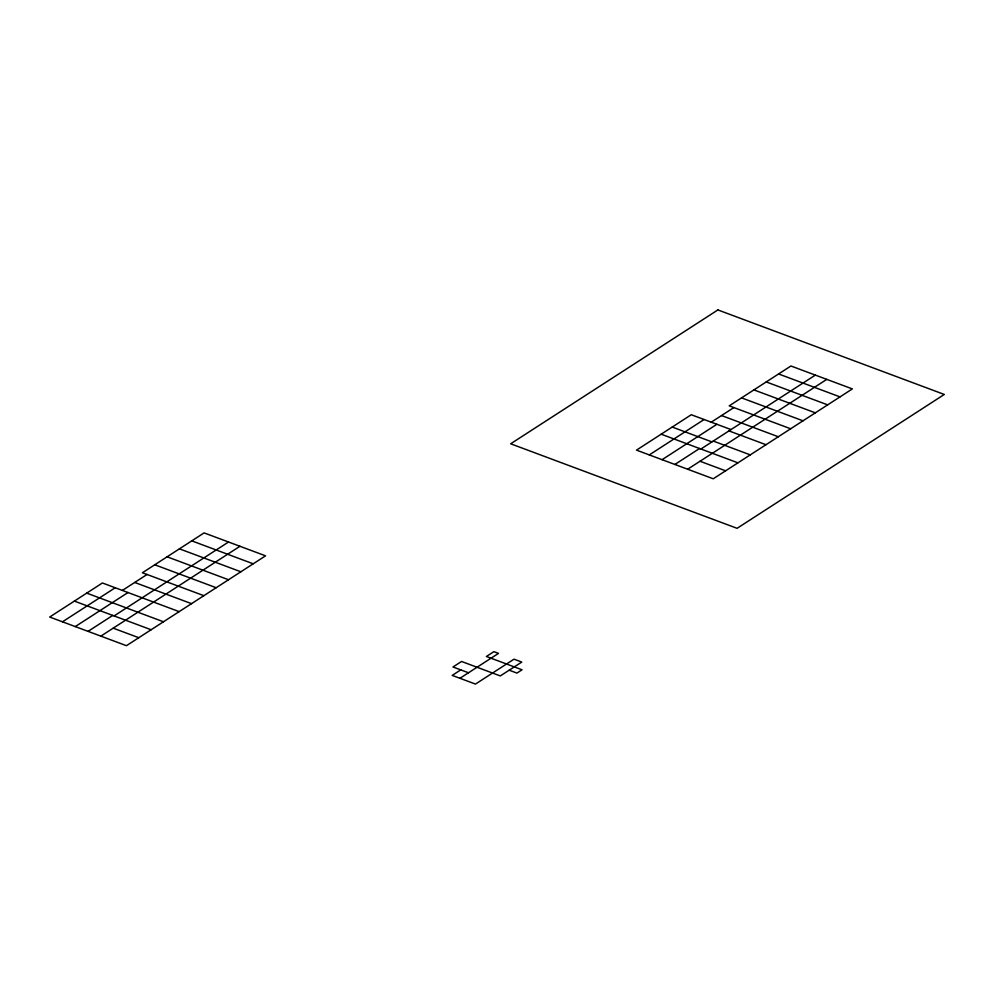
<?xml version="1.0" encoding="UTF-8"?>
<svg xmlns="http://www.w3.org/2000/svg" width="994" height="994" viewBox="0 0 994 994"><rect width="100%" height="100%" fill="white"/><g stroke="black" fill="none" stroke-linecap="round" stroke-linejoin="round"><path stroke-width="1.49" d="M62.485 621.809L115.217 587.752M122.386 590.424L147.062 574.482M75.283 626.58L128.002 592.523M88.068 631.364L112.744 615.423M114.111 615.92L228.533 542.003M100.866 636.135L239.964 546.278M649.306 454.904L704.087 419.518M711.257 422.189L733.87 407.577M662.091 459.675L716.873 424.289M674.876 464.459L699.565 448.505M700.919 449.015L815.341 375.098M687.674 469.23L826.772 379.373M460.744 669.881L452.208 675.398L475.467 684.071L514.01 659.171L521.763 662.066L500.293 675.932L461.539 661.47L452.991 666.986L468.497 672.776M459.961 678.281L498.503 653.381L493.869 651.654L486.389 656.487L522.036 669.794L516.942 673.087L509.189 670.192M778.575 373.955L840.017 396.892M766.237 381.932L827.679 404.869M753.899 389.897L815.328 412.833M741.561 397.873L802.99 420.81M790.652 428.774L729.223 405.838L790.926 365.991L852.355 388.915L713.257 478.785L636.508 450.133L691.29 414.734L731.025 429.57M721.532 415.554L778.314 436.751M728.962 430.899L765.976 444.716M713.257 441.05L750.271 454.867M672.217 427.06L711.952 441.895M661.196 434.192L737.933 462.831M700.012 461.253L725.595 470.808M191.767 540.86L253.197 563.797M179.429 548.837L240.859 571.774M167.091 556.802L228.521 579.738M154.753 564.778L216.183 587.715M203.845 595.679L142.415 572.755L204.105 532.896L265.547 555.832L126.437 645.69L49.7 617.038L102.419 582.981L179.168 611.633M134.724 582.459L191.507 603.656M86.714 593.12L163.463 621.772M74.376 601.097L151.125 629.749M113.204 628.171L138.787 637.713M717.879 309.929L510.667 443.784L737.088 528.323L944.3 394.456L717.879 309.929"/></g></svg>
